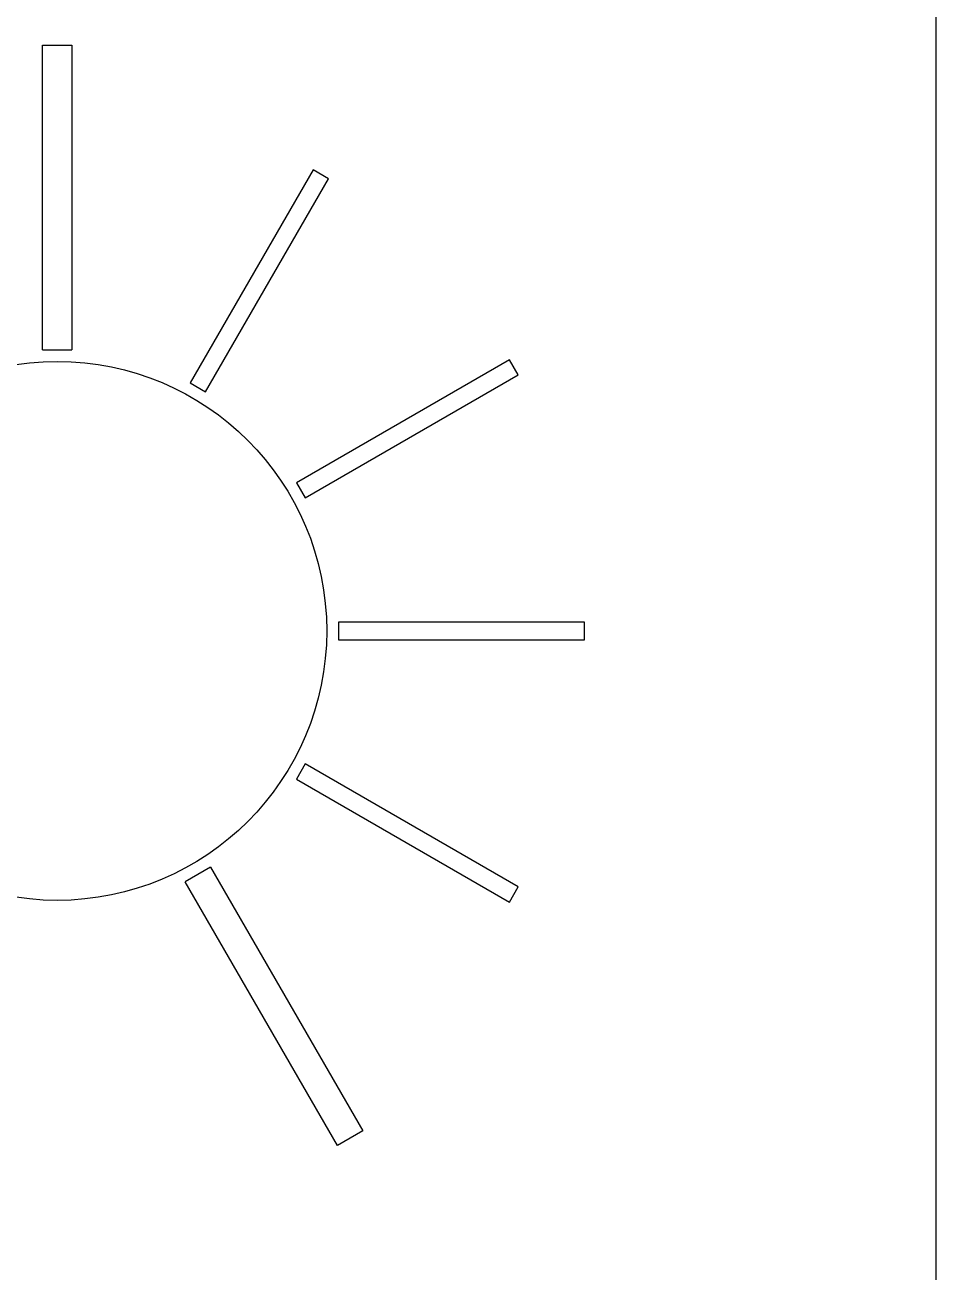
# Model space of a CAD drawing. Extents: x 261 to 321, y 70 to 327.
# Drawn here: x 290.15 to 321.25, y 257.91 to 300.49 of the extents above; entities that cross this region are included whole.
import ezdxf

# ---------------------------------------------------------------- set-up
doc = ezdxf.new("R2010")
doc.units = 0
doc.header["$LTSCALE"] = 2
doc.layers.get('0').update_dxf_attribs({"linetype": 'CONTINUOUS'})

msp = doc.modelspace()

# ---------------------------------------------------------------- linework, layer by layer
at = {"color": 7, "linetype": 'CONTINUOUS'}
for p, q in [((321.25, 76.199), (321.25, 320.199)), ((290.75, 289.399), (290.75, 299.799)), ((290.75, 299.799), (291.75, 299.799)), ((291.75, 299.799), (291.75, 289.399)), ((299.99, 295.538), (295.79, 288.263)), ((300.51, 295.238), (299.99, 295.538)), ((296.31, 287.963), (300.51, 295.238)), ((290.75, 289.399), (291.75, 289.399)), ((306.689, 289.059), (299.414, 284.859)), ((306.989, 288.54), (306.689, 289.059)), ((295.79, 288.263), (296.31, 287.963)), ((299.714, 284.34), (306.989, 288.54)), ((299.414, 284.859), (299.714, 284.34)), ((309.25, 280.099), (300.85, 280.099)), ((300.85, 280.099), (300.85, 279.499)), ((309.25, 279.499), (309.25, 280.099)), ((300.85, 279.499), (309.25, 279.499)), ((299.714, 275.259), (299.414, 274.74)), ((306.989, 271.059), (299.714, 275.259)), ((299.414, 274.74), (306.689, 270.54)), ((296.483, 271.736), (295.617, 271.236)), ((296.483, 271.736), (301.683, 262.729)), ((300.817, 262.229), (295.617, 271.236)), ((306.689, 270.54), (306.989, 271.059)), ((301.683, 262.729), (300.817, 262.229))]:
    msp.add_line(p, q, dxfattribs=at)
msp.add_circle((291.25, 279.799), 9.2, dxfattribs=at)

doc.saveas('drawing.dxf')
